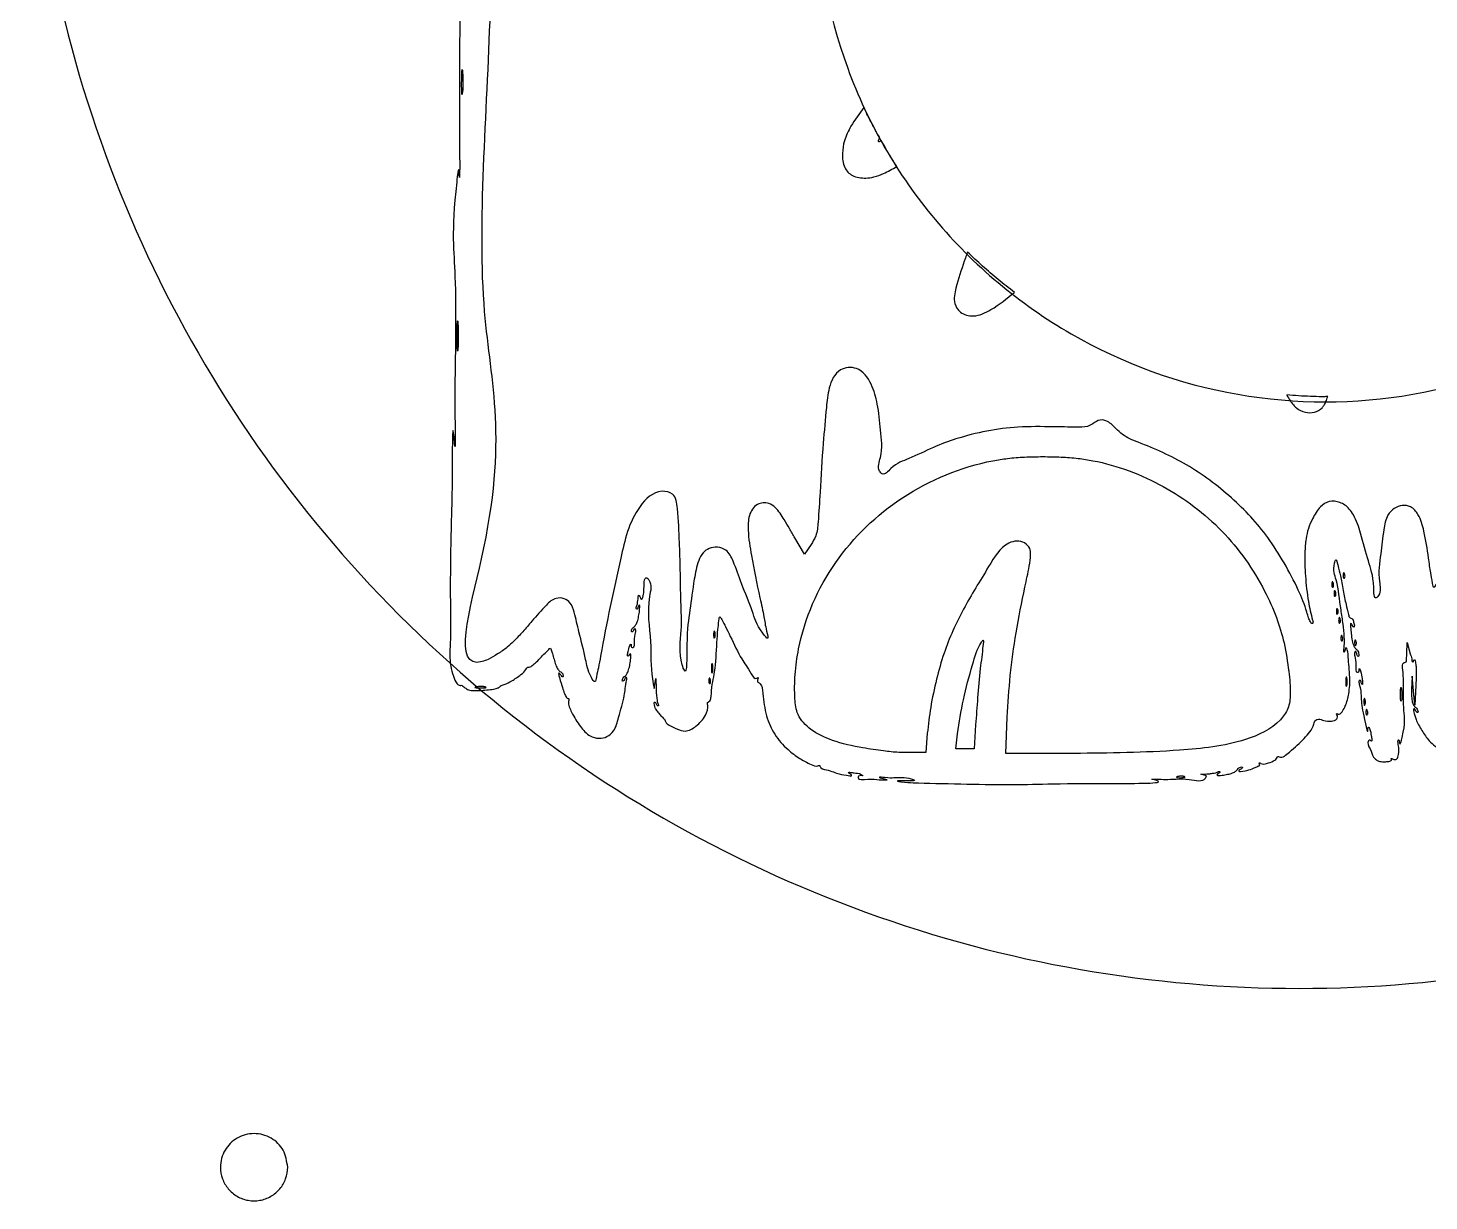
# Model space of a CAD drawing. Extents: x 50 to 278, y 42 to 276.
# Drawn here: x 59 to 169.2, y 42.2 to 134.5 of the extents above; entities that cross this region are included whole.
import ezdxf

# ---------------------------------------------------------------- set-up
doc = ezdxf.new("R2010")
doc.units = 0
doc.layers.get('0').update_dxf_attribs({"linetype": 'CONTINUOUS'})

msp = doc.modelspace()

# ---------------------------------------------------------------- linework, layer by layer
at = {"color": 7}
for p, q in [((93.142636, 131.21318), (93.142636, 131.21318)), ((93.169507, 131.049366), (93.168991, 131.049366)), ((124.738638, 128.219565), (124.738638, 128.219565)), ((132.892662, 116.851266), (132.892662, 116.851266)), ((92.782451, 111.447461), (92.782451, 111.447461)), ((92.813457, 111.196829), (92.812423, 111.196829)), ((158.00896, 105.601307), (158.00896, 105.601307)), ((138.820467, 100.750957), (138.820467, 100.750957)), ((120.072774, 93.062536), (119.322951, 94.351348)), ((120.589537, 93.831997), (120.072774, 93.062536)), ((162.498093, 91.610429), (162.498093, 91.610429)), ((161.60409, 90.905044), (161.60409, 90.905044)), ((161.78289, 90.199147), (161.78289, 90.199147)), ((161.96169, 88.788378), (161.96169, 88.788378)), ((162.14049, 88.082996), (162.14049, 88.082996)), ((112.974498, 87.004509), (112.974498, 87.004509)), ((134.12153, 86.306361), (134.12153, 86.306361)), ((162.31929, 86.672229), (162.31929, 86.672229)), ((163.392612, 86.319278), (163.392612, 86.319278)), ((167.462129, 85.267662), (167.483316, 86.115673)), ((167.483316, 86.115673), (167.713276, 85.234074)), ((112.803966, 84.467713), (112.803966, 84.467713)), ((94.624716, 82.655937), (94.624716, 82.655937)), ((108.255924, 82.500391), (108.365996, 83.293625)), ((108.365996, 83.293625), (108.392868, 82.470419)), ((112.598811, 83.32153), (112.598811, 83.32153)), ((162.703248, 83.40938), (162.703248, 83.40938)), ((167.860554, 83.470358), (167.82955, 82.389803)), ((167.97011, 82.324173), (167.860554, 83.470358)), ((168.162862, 82.731385), (168.080179, 81.17799)), ((164.125899, 81.713358), (164.125899, 81.713358)), ((166.990324, 82.574805), (166.990324, 82.574805)), ((167.032699, 82.453882), (167.032181, 82.453882)), ((168.080179, 81.17799), (167.97011, 82.324173)), ((164.286613, 80.852428), (164.286613, 80.852428)), ((133.533451, 79.634416), (133.424414, 77.738925)), ((135.906949, 77.385974), (136.023739, 80.251948)), ((129.732648, 78.973474), (129.613795, 77.474342)), ((131.986777, 77.738925), (132.1108, 78.929032)), ((129.613795, 77.474342), (128.629876, 77.455736)), ((132.705594, 77.738925), (131.986777, 77.738925)), ((133.424414, 77.738925), (132.705594, 77.738925)), ((141.264762, 77.385974), (135.906949, 77.385974)), ((125.94735, 75.300313), (126.573153, 75.311164)), ((126.573153, 75.311164), (126.036753, 75.44294)), ((149.713341, 75.600036), (149.713341, 75.600036)), ((151.254852, 75.763334), (151.731824, 75.780905)), ((151.701852, 75.637244), (151.254852, 75.763334)), ((79.419895, 44.8222), (79.419895, 44.8222))]:
    msp.add_line(p, q, dxfattribs=at)
for points, knots in [([(258.992058, 158.898198), (257.797262, 147.206735), (255.42477, 123.99113), (237.018101, 93.311351), (210.067624, 70.50174), (176.694533, 58.404283), (141.28192, 58.404283), (107.955571, 70.50174), (80.818465, 93.311351), (63.105225, 123.99113), (56.920648, 158.898198), (63.105225, 193.805267), (80.818465, 224.485046), (107.955571, 247.294657), (141.28192, 259.392114), (176.694533, 259.392114), (210.067624, 247.294657), (237.018101, 224.485046), (255.42477, 193.805267), (257.797262, 170.589662), (258.992058, 158.898198)], [0, 0, 0, 0, 34.896412, 69.293401, 104.189813, 139.086225, 173.483215, 208.379627, 243.276039, 277.673028, 312.56944, 347.465852, 381.862841, 416.759253, 451.655665, 486.052655, 520.949067, 555.845479, 590.242468, 625.13888, 625.13888, 625.13888, 625.13888]), ([(119.322951, 94.351348), (119.178652, 94.598074), (118.896985, 95.07968), (118.498753, 95.727818), (118.069139, 96.459709), (117.419933, 97.175165), (116.220149, 97.101795), (115.630741, 96.090555), (115.613062, 94.673777), (115.960962, 92.492418), (116.41577, 90.293525), (116.888826, 88.194045), (116.994895, 87.359685), (117.305232, 86.193968), (116.302529, 87.430894), (116.000284, 88.622999), (115.127084, 90.652981), (114.60809, 92.240238), (114.05072, 93.408412), (113.234934, 93.661395), (112.577128, 93.576362), (112.026575, 93.182995), (111.616697, 92.318682), (111.336356, 90.82514), (111.042836, 88.408241), (110.756419, 86.865671), (110.849132, 83.251049), (110.126643, 85.22629), (110.470011, 86.89425), (110.327678, 89.440016), (110.31122, 91.718674), (110.233964, 94.197874), (110.155047, 96.075708), (109.933513, 97.879521), (108.366704, 98.201486), (106.392277, 96.285549), (105.364195, 91.58059), (104.429306, 87.435399), (103.880201, 84.161164), (103.717096, 83.613035), (103.619411, 82.847496), (103.003443, 83.842137), (102.866628, 84.933086), (102.349849, 86.772189), (102.046048, 88.237668), (101.741203, 89.22372), (101.160132, 89.619595), (100.403176, 89.671566), (99.551543, 88.878769), (98.767033, 87.950043), (97.928499, 86.977053), (97.281404, 86.294805), (96.643981, 85.682266), (95.945771, 85.225085), (95.313022, 84.824441), (92.206072, 83.661729), (97.367703, 100.3572), (93.689685, 111.789112), (95.29481, 129.802272), (95.471584, 141.575431), (95.604607, 147.765893), (95.741537, 154.956607), (95.838233, 161.400434), (96.122452, 166.916398), (97.328171, 171.964412), (99.200712, 177.908131), (102.311829, 184.792576), (105.49877, 190.085774), (107.863146, 193.467293), (109.096455, 195.135802), (110.167195, 195.578871), (110.913356, 195.809743), (111.437482, 196.003045), (111.754518, 196.144611), (111.888778, 196.204562)], [0, 0, 0, 0, 0.858066, 1.67493, 2.274054, 3.432513, 4.3391, 5.415167, 6.554549, 8.580387, 11.983554, 13.491726, 14.652759, 15.216132, 15.775894, 17.713779, 20.026054, 21.90649, 22.942003, 23.640386, 24.307483, 24.874715, 25.589009, 27.099437, 29.514063, 32.288133, 34.303887, 34.756075, 37.487815, 39.75974, 42.240571, 44.393357, 47.08377, 48.267298, 49.12411, 51.222713, 55.567571, 63.429671, 64.369308, 65.112027, 65.498594, 65.936372, 67.4146, 69.651879, 71.235834, 72.055124, 72.607253, 73.246572, 74.164849, 75.882471, 76.98466, 77.998542, 78.707159, 79.631027, 80.483877, 80.985173, 89.076968, 108.535612, 132.135729, 137.552295, 144.206494, 150.657653, 159.139162, 163.557345, 167.172513, 174.668714, 182.225345, 189.800619, 193.089799, 194.728697, 195.849774, 196.48069, 197.081209, 197.522327, 197.522327, 197.522327, 197.522327]), ([(201.037087, 145.061173), (200.559168, 140.384587), (199.610172, 131.098345), (192.247504, 118.826433), (181.467312, 109.702588), (168.118076, 104.863605), (153.95303, 104.863605), (140.62249, 109.702588), (129.767647, 118.826433), (122.682351, 131.098345), (120.20852, 145.061173), (122.682351, 159.024001), (129.767647, 171.295913), (140.62249, 180.419757), (153.95303, 185.258741), (168.118076, 185.258741), (181.467312, 180.419757), (192.247504, 171.295913), (199.610172, 159.024001), (200.559168, 149.737758), (201.037087, 145.061173)], [0, 0, 0, 0, 13.958565, 27.717362, 41.675927, 55.634492, 69.393289, 83.351854, 97.310419, 111.069216, 125.027781, 138.986346, 152.745143, 166.703708, 180.662273, 194.42107, 208.379635, 222.3382, 236.096997, 250.055562, 250.055562, 250.055562, 250.055562]), ([(93.002076, 137.493933), (92.981382, 136.317238), (92.937131, 133.801109), (92.915526, 130.233372), (92.927967, 126.422764), (92.948798, 124.964526), (92.94627, 122.186349), (92.878896, 123.842921), (92.235546, 118.383043), (92.771239, 115.586901), (92.546779, 107.009388), (92.577276, 104.055291), (92.602212, 101.075793), (92.519165, 102.156889), (92.366231, 103.553373), (92.370855, 98.05671), (92.265674, 95.526215), (92.176885, 90.177026), (92.266403, 86.72949), (92.122723, 84.561817), (92.434282, 83.520699), (92.608979, 82.968396), (92.918473, 82.713418), (93.093875, 82.768092), (93.224947, 82.676936), (93.383039, 82.534221), (93.662842, 82.357201), (94.164103, 82.330614), (94.743197, 82.348618), (95.332995, 82.4058), (95.753797, 82.476023), (96.030046, 82.562711), (96.145634, 82.702889), (96.283302, 82.774342), (96.602636, 82.864515), (97.117173, 83.120995), (97.684078, 83.521825), (98.108344, 83.872669), (98.21727, 84.117803), (98.308779, 84.201216), (98.437514, 84.156882), (98.645992, 84.28222), (98.92765, 84.523189), (99.281985, 84.875366), (99.634687, 85.272721), (99.879565, 85.466856), (100.093196, 85.739094), (100.180386, 85.467158), (100.266341, 85.219438), (100.366646, 84.794169), (100.491991, 84.381504), (100.63459, 84.046565), (100.803073, 83.844488), (100.966872, 83.775068), (101.058184, 83.650749), (101.086232, 83.543128), (101.091747, 83.399478), (100.96069, 83.441877), (100.92167, 83.569759), (100.664932, 83.828705), (100.877639, 83.06798), (100.973288, 82.710517), (101.176864, 82.14188), (101.300655, 81.867058), (101.422502, 81.699666), (101.534619, 81.728576), (101.53819, 81.598065), (101.454353, 81.268582), (101.813014, 80.448805), (102.367831, 79.576958), (103.065426, 78.751403), (103.876429, 78.524994), (104.569594, 78.662182), (105.216369, 79.241156), (105.476062, 80.426876), (105.934326, 81.845962), (105.975707, 82.686797), (106.128799, 83.362622), (105.970831, 83.3665), (105.926493, 83.207092), (105.860667, 83.105244), (105.745132, 83.051762), (105.733125, 83.181044), (105.769886, 83.285306), (105.85617, 83.416827), (106.018231, 83.511138), (106.169041, 83.738459), (106.278979, 84.084408), (106.370563, 84.559669), (106.401928, 84.857227), (106.427608, 85.278783), (106.267102, 85.151316), (106.174394, 84.97355), (106.124365, 85.211888), (106.252005, 85.465606), (106.222937, 85.742494), (106.481529, 86.107895), (106.394526, 85.742555), (106.740336, 85.688682), (106.663323, 86.377987), (106.749367, 86.756649), (106.83107, 87.097114), (106.712518, 87.257425), (106.626672, 87.070285), (106.577032, 86.986071), (106.460439, 86.931446), (106.449059, 87.061059), (106.485384, 87.165056), (106.571473, 87.296762), (106.733395, 87.390738), (106.882358, 87.618643), (106.989407, 87.964829), (107.068868, 88.437917), (107.113864, 88.7264), (107.109479, 89.138662), (106.951796, 88.921229), (106.926447, 88.675498), (106.778634, 88.818603), (106.924876, 89.029827), (106.93503, 89.276219), (106.977916, 89.528607), (107.002484, 89.676487), (106.997788, 89.866591), (107.127506, 89.77781), (107.13758, 89.663383), (107.268686, 89.421347), (107.396883, 89.837917), (107.471402, 90.196694), (107.420479, 91.49339), (108.128606, 90.736512), (107.574831, 88.933687), (108.076555, 86.413825), (107.941289, 83.959979), (108.201818, 82.751389), (108.255924, 82.500391)], [0, 0, 0, 0, 3.506813, 7.498619, 11.111487, 13.631112, 14.726517, 15.288267, 16.266512, 23.716922, 32.86652, 35.727105, 37.052609, 37.551572, 38.222955, 40.491022, 46.034729, 51.118582, 54.951972, 56.705687, 57.520838, 58.182762, 58.464197, 58.551454, 58.700724, 58.898889, 59.211255, 59.660231, 60.368461, 60.963924, 61.426455, 61.66396, 61.798343, 61.959657, 62.119694, 62.794934, 63.659476, 64.235574, 64.371362, 64.47664, 64.560841, 64.744528, 65.149639, 65.700257, 66.252387, 66.658728, 66.832398, 66.967228, 67.295111, 67.747692, 68.219825, 68.604323, 68.833509, 68.983547, 69.130188, 69.261541, 69.364834, 69.423641, 69.584943, 69.802634, 70.135465, 70.98006, 71.469049, 71.812165, 71.950582, 72.006693, 72.091216, 72.237144, 73.12937, 74.451008, 75.505926, 76.225137, 76.867577, 77.55067, 78.687913, 80.449123, 81.733834, 81.895223, 81.945619, 82.137464, 82.284595, 82.348296, 82.431271, 82.561451, 82.71648, 82.877643, 83.116926, 83.507686, 83.980653, 84.48221, 84.678023, 84.80821, 84.964925, 85.050249, 85.351263, 85.847125, 85.992186, 86.250667, 86.341229, 86.875467, 87.5511, 87.796775, 87.868828, 88.030225, 88.177273, 88.240736, 88.32368, 88.453821, 88.608709, 88.769769, 89.008228, 89.397851, 89.869842, 90.363464, 90.531147, 90.69377, 90.929334, 90.965548, 91.238641, 91.501321, 91.757539, 91.952215, 92.061691, 92.122711, 92.306917, 92.477991, 92.661307, 93.175725, 94.23857, 94.459082, 95.784668, 99.329968, 102.265089, 103.034427, 103.034427, 103.034427, 103.034427]), ([(93.168991, 131.049366), (93.179525, 130.887907), (93.20229, 130.538965), (93.192338, 129.97512), (93.195289, 129.639357), (93.128262, 129.126381), (93.099503, 129.782478), (93.099435, 130.128952), (93.111561, 130.697444), (93.101707, 131.031128), (93.134825, 131.178435), (93.142636, 131.21318)], [0, 0, 0, 0, 0.490974, 1.061081, 1.58821, 1.798133, 2.066572, 2.750597, 3.308171, 3.653216, 3.759725, 3.759725, 3.759725, 3.759725]), ([(93.142636, 131.21318), (93.145692, 131.205427), (93.155494, 131.180563), (93.161212, 131.124796), (93.16636, 131.077988), (93.169507, 131.049366)], [0, 0, 0, 0, 0.024931, 0.079958, 0.166556, 0.166556, 0.166556, 0.166556]), ([(124.738638, 128.219565), (124.385107, 127.74121), (123.784534, 126.928588), (123.176908, 125.700021), (123.018526, 124.583086), (123.091653, 123.53832), (123.848057, 122.732413), (124.756534, 122.645513), (125.59048, 122.744437), (126.411823, 123.06643), (126.988629, 123.385986), (127.328663, 123.574368)], [0, 0, 0, 0, 1.785627, 3.033394, 4.049305, 5.161801, 6.038309, 7.109951, 7.748653, 8.561405, 9.728618, 9.728618, 9.728618, 9.728618]), ([(125.99076, 125.838831), (125.844538, 126.099575), (125.552104, 126.621046), (125.13459, 127.41489), (124.870625, 127.951334), (124.738638, 128.219565)], [0, 0, 0, 0, 0.896811, 1.793566, 2.690377, 2.690377, 2.690377, 2.690377]), ([(126.112199, 125.626439), (126.082541, 125.609672), (126.031481, 125.580805), (125.969872, 125.552089), (125.917681, 125.522613), (125.85525, 125.581731), (125.921408, 125.701037), (125.963593, 125.784853), (125.99076, 125.838831)], [0, 0, 0, 0, 0.101345, 0.17448, 0.210887, 0.265922, 0.370965, 0.560994, 0.560994, 0.560994, 0.560994]), ([(127.328663, 123.574368), (127.188075, 123.799125), (126.906907, 124.248627), (126.501312, 124.932831), (126.241905, 125.395233), (126.112199, 125.626439)], [0, 0, 0, 0, 0.795297, 1.590554, 2.38585, 2.38585, 2.38585, 2.38585]), ([(132.892662, 116.851266), (132.864404, 116.770543), (132.810141, 116.615536), (132.72734, 116.376666), (132.426577, 115.52168), (132.05204, 114.379491), (131.730099, 112.918915), (132.331513, 111.973223), (133.52024, 111.680102), (135.02359, 112.416343), (135.991981, 113.20086), (136.583912, 113.680399)], [0, 0, 0, 0, 0.256563, 0.492663, 0.75865, 2.972467, 4.186584, 5.002851, 6.063623, 7.524975, 9.822757, 9.822757, 9.822757, 9.822757]), ([(136.583912, 113.680399), (136.15681, 114.012571), (135.302692, 114.676847), (134.070925, 115.734964), (133.285444, 116.47914), (132.892662, 116.851266)], [0, 0, 0, 0, 1.623062, 3.245791, 4.868853, 4.868853, 4.868853, 4.868853]), ([(92.812423, 111.196829), (92.822799, 110.985776), (92.844465, 110.545068), (92.831716, 109.86205), (92.843557, 109.457435), (92.764149, 108.904749), (92.751925, 109.76174), (92.744034, 110.157825), (92.7542, 110.834116), (92.751307, 111.218708), (92.775847, 111.398956), (92.782451, 111.447461)], [0, 0, 0, 0, 0.640483, 1.337417, 1.940869, 2.140833, 2.508235, 3.359481, 3.986296, 4.384228, 4.530738, 4.530738, 4.530738, 4.530738]), ([(92.782451, 111.447461), (92.785936, 111.439637), (92.8008, 111.406273), (92.802035, 111.319782), (92.809026, 111.244525), (92.813457, 111.196829)], [0, 0, 0, 0, 0.025579, 0.109085, 0.253594, 0.253594, 0.253594, 0.253594]), ([(204.933743, 97.243678), (203.474938, 98.409857), (200.580957, 100.723325), (195.288786, 102.693991), (190.827674, 103.22045), (187.467711, 103.066673), (185.295514, 102.769252), (182.02506, 101.982743), (177.86312, 100.032781), (173.391392, 96.445727), (171.058712, 93.270278), (170.02307, 91.162039), (169.800398, 90.789148), (169.536486, 90.316291), (169.446729, 91.062391), (169.306143, 91.640523), (169.123218, 93.129753), (168.875465, 94.638444), (168.494859, 96.063142), (167.843187, 96.863959), (167.073398, 96.955249), (166.420314, 96.700904), (165.810412, 96.047236), (165.588465, 94.750647), (165.399344, 93.017365), (165.142809, 91.299028), (165.47806, 90.069623), (164.861588, 89.400163), (164.869238, 91.298264), (164.410374, 92.432758), (163.898172, 94.520712), (163.449029, 95.898572), (162.959533, 96.613735), (162.593381, 96.95842), (162.061818, 97.203102), (161.332379, 97.322381), (160.518231, 96.767282), (160.075912, 95.949522), (159.679561, 95.107319), (159.493653, 94.20237), (159.400854, 92.952962), (159.461454, 91.290221), (159.647606, 89.515623), (159.908758, 88.311351), (160.077301, 87.76719), (160.069511, 87.651363), (159.946013, 87.583082), (159.8266, 87.815687), (159.705999, 88.080332), (159.464035, 88.971534), (158.873811, 90.417222), (157.826296, 92.384699), (156.233563, 94.938007), (153.698248, 97.629191), (150.254124, 100.204815), (147.406976, 101.478507), (145.659489, 102.124934), (145.071025, 102.486338), (144.5239, 102.986679), (144.038452, 103.511968), (143.289581, 103.727456), (142.805495, 103.355732), (142.212042, 103.041358), (141.120376, 103.077081), (139.323066, 103.104911), (136.959137, 103.1321), (134.391414, 102.80766), (132.16235, 102.236887), (130.13544, 101.487124), (128.416912, 100.593609), (127.110693, 100.189295), (126.315293, 99.1839), (125.756486, 99.840515), (126.264144, 101.072857), (126.050162, 102.809299), (125.874754, 104.76978), (125.402018, 106.473376), (124.416234, 107.876861), (122.61326, 107.724424), (121.936919, 106.178474), (121.756212, 104.214343), (121.494384, 101.458879), (121.326286, 98.443631), (121.177986, 96.026021), (121.063306, 94.588346), (120.727228, 94.051814), (120.589537, 93.831997)], [0, 0, 0, 0, 5.573109, 11.055945, 16.675716, 18.935586, 21.133996, 23.243257, 29.007805, 34.768561, 40.176654, 40.946581, 41.511263, 41.751052, 42.078623, 42.925806, 44.111996, 46.264872, 47.648649, 48.498579, 49.151389, 49.823316, 50.542636, 51.724042, 53.643504, 55.826089, 56.940007, 57.190059, 58.043422, 60.159834, 62.434818, 63.976956, 64.54249, 65.014818, 65.462446, 66.292838, 67.086228, 68.225089, 69.055952, 69.870901, 70.97679, 72.811112, 74.85047, 76.334898, 76.475591, 76.575619, 76.653379, 76.82079, 77.171345, 77.641722, 79.499779, 81.914042, 84.292943, 88.517936, 92.914025, 97.11021, 97.824228, 98.496104, 99.164857, 100.044219, 100.632398, 101.280096, 101.756129, 102.63723, 104.448566, 107.220247, 109.686799, 112.201504, 114.088944, 116.20847, 117.818359, 118.624973, 118.927023, 120.012638, 122.169535, 124.228751, 125.858611, 127.548, 128.800167, 130.467519, 132.012126, 134.840144, 138.715766, 141.062495, 142.170336, 142.93923, 142.93923, 142.93923, 142.93923]), ([(158.00896, 105.601307), (158.094398, 105.452681), (158.250815, 105.180578), (158.497875, 104.83298), (158.860457, 104.46348), (159.436967, 104.19383), (160.191482, 104.181581), (160.704677, 104.469646), (160.957896, 104.808942), (161.105428, 105.108464), (161.186048, 105.343676), (161.232019, 105.477799)], [0, 0, 0, 0, 0.514199, 0.94139, 1.27563, 2.0593, 2.777393, 3.46853, 3.720021, 4.040458, 4.465605, 4.465605, 4.465605, 4.465605]), ([(160.789668, 105.462298), (160.480319, 105.469136), (159.861641, 105.482812), (158.934406, 105.529165), (158.317449, 105.577259), (158.00896, 105.601307)], [0, 0, 0, 0, 0.928247, 1.856432, 2.78468, 2.78468, 2.78468, 2.78468]), ([(161.232019, 105.477799), (161.182877, 105.475859), (161.084592, 105.47198), (160.93714, 105.466812), (160.838825, 105.463802), (160.789668, 105.462298)], [0, 0, 0, 0, 0.147542, 0.295083, 0.442625, 0.442625, 0.442625, 0.442625]), ([(128.629876, 77.455736), (128.249809, 77.45384), (127.467452, 77.449936), (126.142543, 77.592525), (124.390635, 77.859249), (122.414689, 78.275698), (120.627086, 79.124857), (119.452561, 80.302704), (119.273912, 81.916011), (119.303837, 83.637672), (119.80525, 87.400127), (122.11562, 92.690478), (127.617798, 97.969945), (132.745744, 100.101599), (136.100534, 100.630379), (137.41475, 100.730159), (138.341865, 100.743876), (138.820467, 100.750957)], [0, 0, 0, 0, 1.139439, 2.345504, 3.990658, 6.463178, 8.358162, 9.906393, 11.161759, 13.070179, 15.109749, 22.505405, 29.839636, 37.511529, 38.679295, 40.024889, 41.460752, 41.460752, 41.460752, 41.460752]), ([(138.820467, 100.750957), (139.299368, 100.744249), (140.227676, 100.731244), (141.544384, 100.631551), (144.318614, 100.202135), (148.398191, 98.646141), (153.122768, 95.104893), (155.823508, 91.255569), (157.212546, 88.161478), (157.859755, 86.033103), (158.155379, 84.003499), (158.343113, 82.280283), (158.18899, 80.923265), (157.11642, 79.418933), (154.106488, 78.062475), (148.564244, 77.468138), (144.040195, 77.417214), (141.264762, 77.385974)], [0, 0, 0, 0, 1.436694, 2.784906, 3.957216, 9.852822, 15.646108, 21.435463, 23.724244, 25.808434, 28.085395, 29.860604, 31.021319, 32.073097, 35.237431, 40.478543, 48.797326, 48.797326, 48.797326, 48.797326]), ([(136.023739, 80.251948), (136.088419, 81.339751), (136.220268, 83.557228), (136.698539, 86.975251), (137.273613, 89.83205), (137.708502, 91.882649), (137.885918, 92.89144), (137.830206, 93.580178), (137.39842, 94.008594), (136.772891, 94.161797), (135.538649, 93.792911), (134.291433, 91.609509), (132.529329, 88.841308), (131.157851, 85.821838), (130.432229, 83.191628), (129.976213, 81.088386), (129.811228, 79.65579), (129.732648, 78.973474)], [0, 0, 0, 0, 3.268267, 6.662335, 10.341172, 12.013954, 12.942608, 13.425018, 14.012121, 14.624251, 15.279107, 17.719685, 21.605004, 25.407312, 27.528868, 29.793526, 31.853046, 31.853046, 31.853046, 31.853046]), ([(151.731824, 75.780905), (151.826691, 75.786304), (152.018519, 75.797221), (152.293169, 75.853174), (152.513369, 75.863293), (152.696961, 76.012992), (152.778213, 75.871823), (152.59947, 75.831765), (152.437101, 75.653947), (152.821745, 75.651589), (153.100659, 75.697785), (153.538742, 75.781664), (153.86179, 75.892766), (154.073827, 76.046061), (154.169587, 76.206554), (154.303598, 76.294743), (154.409336, 76.331482), (154.540483, 76.320377), (154.487039, 76.204904), (154.382843, 76.143915), (154.245884, 76.099586), (154.221004, 75.955339), (154.615563, 76.018131), (155.025785, 76.060425), (155.451859, 76.252275), (155.967221, 76.465268), (155.815701, 76.630045), (155.908191, 76.662359), (156.061264, 76.507963), (156.49264, 76.613555), (156.894779, 76.744898), (157.244816, 76.950661), (157.253546, 77.13962), (157.333352, 77.172002), (157.648189, 76.988316), (158.478678, 77.711845), (159.316236, 78.477924), (160.077459, 79.326718), (160.219915, 80.0166), (160.573339, 80.128472), (160.969927, 79.934343), (161.458166, 79.892725), (161.961817, 80.018432), (162.038528, 80.351867), (161.898421, 80.502241), (161.981819, 80.548497), (162.060363, 80.452452), (162.266017, 80.510035), (162.428193, 80.76987), (162.713207, 81.275614), (162.935545, 82.186383), (163.007324, 83.464163), (162.841848, 84.697366), (162.833665, 85.362008), (162.668665, 85.800267), (162.596444, 85.532416), (162.509363, 85.274402), (162.487349, 85.612837), (162.562979, 85.93049), (162.53142, 86.681123), (162.44833, 87.603749), (162.194617, 89.088746), (162.045262, 90.796241), (161.606759, 91.870993), (161.882141, 92.825204), (162.078967, 91.952873), (162.244505, 91.352087), (162.456185, 90.22361), (162.630625, 89.198857), (162.828931, 88.53048), (162.914658, 88.049614), (163.206268, 88.011467), (163.261755, 87.689012), (163.358388, 87.499901), (163.28706, 87.294803), (163.185061, 87.415141), (163.163939, 87.501161), (163.001845, 87.687674), (163.056247, 87.167907), (163.060932, 86.850596), (163.149565, 86.287502), (163.244824, 85.881357), (163.403624, 85.631253), (163.571413, 85.519128), (163.656297, 85.348992), (163.665723, 85.209585), (163.699859, 84.995927), (163.536442, 85.06042), (163.519583, 85.200258), (163.44481, 85.482223), (163.304403, 85.289198), (163.401557, 84.904757), (163.474022, 84.496277), (163.387376, 83.714647), (163.741702, 83.810973), (163.673783, 84.209309), (163.910598, 83.686159), (163.893275, 83.363792), (163.979632, 83.055822), (163.963762, 82.750391), (163.83641, 82.977916), (163.829617, 83.193966), (163.640733, 83.087522), (163.855658, 82.418412), (163.855705, 81.249631), (164.003371, 80.596507), (164.413662, 78.745876), (164.367008, 79.585997), (164.632418, 79.18634), (164.601054, 78.846576), (164.711192, 78.577296), (164.67734, 78.272904), (164.571693, 78.505678), (164.235399, 78.251734), (164.650709, 77.716146), (164.733488, 77.20392), (165.039101, 76.857384), (165.358634, 76.734493), (165.697296, 76.72153), (165.984586, 76.758059), (166.193552, 76.787393), (166.264767, 76.909617), (166.188128, 76.991038), (166.290991, 77.007906), (166.39175, 76.902221), (166.73083, 76.89487), (166.817805, 77.426699), (166.853087, 77.906201), (166.717837, 78.270101), (166.826969, 78.574147), (166.879323, 77.832323), (167.387009, 79.738671), (167.154669, 80.569249), (167.192147, 82.637593), (167.169007, 83.803218), (167.058554, 84.351301), (167.230833, 84.551393), (167.423947, 84.55299), (167.426966, 84.911822), (167.448382, 85.128548), (167.462129, 85.267662)], [0, 0, 0, 0, 0.286288, 0.578897, 0.815916, 1.013016, 1.047603, 1.241147, 1.392802, 1.558973, 2.028827, 2.46268, 2.827772, 3.060724, 3.225151, 3.383218, 3.515535, 3.599631, 3.662363, 3.809806, 3.988047, 4.041384, 4.171924, 4.830293, 5.507263, 5.827536, 5.908145, 5.948586, 6.05709, 6.497925, 7.088529, 7.467568, 7.540933, 7.602518, 7.685371, 8.57349, 10.16049, 11.5244, 11.862669, 12.087804, 12.519171, 13.130846, 13.576084, 13.902167, 13.987646, 14.026212, 14.129576, 14.285794, 14.572537, 15.026649, 16.035527, 17.325981, 18.919673, 19.507734, 19.681911, 19.912314, 20.077972, 20.203476, 20.602923, 21.286987, 22.30197, 23.441411, 25.82199, 27.139495, 27.448424, 27.871625, 28.765238, 29.940043, 31.078864, 31.878171, 32.171067, 32.337611, 32.642531, 32.989396, 33.052059, 33.135449, 33.307875, 33.424449, 33.658843, 34.215544, 34.793734, 35.231129, 35.485019, 35.652669, 35.832666, 36.0053, 36.166735, 36.218683, 36.438414, 36.648813, 36.71579, 37.027035, 37.751839, 38.332389, 38.428749, 38.699926, 38.901708, 39.51285, 39.880273, 39.996888, 40.14746, 40.384864, 40.435581, 40.710692, 42.084047, 43.870538, 44.495561, 44.828327, 44.972822, 45.54019, 45.88772, 46.000719, 46.146801, 46.291302, 46.936642, 47.643758, 47.952935, 48.257356, 48.647306, 48.950282, 49.146502, 49.239719, 49.31325, 49.357368, 49.471593, 49.751282, 50.141786, 50.821513, 51.252711, 51.3145, 51.61668, 52.134109, 54.245186, 56.546046, 57.451002, 57.93022, 58.06678, 58.180385, 58.435213, 58.891984, 58.891984, 58.891984, 58.891984]), ([(162.498093, 91.610429), (162.504216, 91.607211), (162.520414, 91.598699), (162.537587, 91.567296), (162.568407, 91.502674), (162.593891, 91.400157), (162.587764, 91.287008), (162.564577, 91.187193), (162.466177, 91.169867), (162.450125, 91.298308), (162.442045, 91.404269), (162.4559, 91.511914), (162.461122, 91.586989), (162.489195, 91.604788), (162.498093, 91.610429)], [0, 0, 0, 0, 0.020427, 0.05403, 0.102998, 0.23812, 0.35964, 0.454629, 0.507643, 0.597422, 0.753286, 0.860724, 0.9265, 0.957021, 0.957021, 0.957021, 0.957021]), ([(161.60409, 90.905044), (161.610171, 90.901825), (161.626271, 90.893304), (161.643151, 90.861845), (161.673845, 90.797249), (161.699496, 90.694798), (161.693638, 90.581659), (161.670569, 90.481793), (161.572175, 90.464492), (161.556143, 90.592924), (161.548037, 90.698886), (161.561898, 90.80653), (161.567118, 90.881606), (161.595192, 90.899403), (161.60409, 90.905044)], [0, 0, 0, 0, 0.020313, 0.053774, 0.102686, 0.237843, 0.359353, 0.454285, 0.507293, 0.59707, 0.752932, 0.86037, 0.926147, 0.956667, 0.956667, 0.956667, 0.956667]), ([(167.82955, 82.389803), (167.827808, 82.175332), (167.824918, 81.819579), (167.870386, 81.360795), (168.038909, 81.102482), (168.206199, 80.96315), (168.293116, 80.813049), (168.344595, 80.703706), (168.316984, 80.584622), (168.212669, 80.646232), (168.142118, 80.739665), (168.102384, 80.895794), (167.945694, 80.900163), (168.043852, 80.480694), (168.160453, 80.012075), (168.631782, 79.172319), (169.226573, 78.308639), (170.171742, 77.533855), (171.027523, 77.117922), (171.76939, 76.610321), (172.007068, 76.845097), (172.08977, 76.797958), (171.956218, 76.670331), (172.245195, 76.42554), (172.578645, 76.394816), (172.923998, 76.33742), (173.091042, 76.498002), (173.159527, 76.43415), (173.004241, 76.294838), (173.467973, 76.03542), (173.845623, 76.024979), (174.324102, 75.956181), (174.503742, 76.136092), (174.595613, 76.096526), (174.442561, 75.943028), (174.9504, 75.679676), (175.479212, 75.687636), (176.283145, 75.652308), (176.653967, 75.757127), (176.996838, 75.719589), (176.621597, 75.670706), (177.234674, 75.035716), (178.284225, 75.516983), (179.783986, 75.295112), (180.484799, 75.368895), (181.194457, 75.368697), (179.584214, 75.048889), (188.28301, 75.023094), (190.201658, 74.848664), (197.704791, 74.999759), (200.125568, 75.077489), (201.360419, 75.210876), (200.762628, 75.28971), (200.199402, 75.349317), (200.894875, 75.384796), (201.417082, 75.337052), (202.366384, 75.33549), (203.133745, 75.356657), (203.784942, 75.416047), (204.041977, 75.483302), (204.338359, 75.562905), (204.138967, 75.631214), (203.857768, 75.602307), (204.206351, 75.841719), (204.497081, 75.825915), (204.743185, 75.935662), (204.980037, 75.902922), (204.78761, 75.795017), (204.599814, 75.620172), (205.128602, 75.641703), (205.428276, 75.728233), (205.770056, 75.769083), (205.991632, 75.900398), (205.883338, 76.011185), (205.726504, 76.084876), (205.880364, 76.132859), (206.111372, 75.996982), (206.573627, 76.036246), (206.970849, 76.060091), (207.274826, 76.274142), (207.188956, 76.41719), (207.295183, 76.441755), (207.391177, 76.390965), (207.554309, 76.376853), (207.731673, 76.425683), (207.891966, 76.538026), (208.043932, 76.666243), (208.21054, 76.764281), (208.763159, 76.940166), (209.685305, 77.57388), (210.64464, 78.624785), (211.240222, 79.548359), (211.270551, 80.053028), (211.311313, 80.16378), (211.454492, 80.251131), (211.539676, 79.864975), (211.663891, 79.499429), (211.832734, 78.489461), (212.051777, 77.313562), (212.40747, 76.079104), (212.760103, 75.308401), (213.130065, 74.936537), (213.432672, 74.773639), (213.847994, 74.717944), (214.253357, 74.784209), (214.672305, 74.835812), (214.76727, 75.079694), (214.696513, 75.184451), (214.746558, 75.264569), (214.907715, 75.263357), (215.151824, 75.524496), (215.303783, 76.076072), (215.439656, 76.757484), (215.49424, 77.139126), (215.519849, 77.521615), (215.361413, 77.370967), (215.327038, 77.283196), (215.203078, 77.229094), (215.190157, 77.359875), (215.228397, 77.466231), (215.317565, 77.598219), (215.479035, 77.691898), (215.634723, 77.900529), (215.747539, 78.219579), (215.832768, 78.648831), (215.876647, 78.91971), (215.877452, 79.295406), (215.729329, 79.154057), (215.632197, 78.976728), (215.58094, 79.213856), (215.709791, 79.469469), (215.680431, 79.745888), (215.938846, 80.111823), (215.852017, 79.746634), (216.197565, 79.692273), (216.120703, 80.381769), (216.207097, 80.760043), (216.288233, 81.100863), (216.170216, 81.260937), (216.079398, 81.071243), (216.035084, 80.974519), (215.90495, 80.929992), (215.910504, 81.074239), (215.938148, 81.181564), (216.029255, 81.306206), (216.191999, 81.373742), (216.353429, 81.579393), (216.461241, 81.931989), (216.557131, 82.463261), (216.677877, 83.229849), (216.858639, 84.193087), (217.227539, 85.717418), (217.141281, 86.588448), (217.923436, 88.314924), (217.507504, 88.152421), (217.475943, 88.023767), (217.336944, 87.982694), (217.340895, 88.126765), (217.368548, 88.235932), (217.458345, 88.359393), (217.615713, 88.428202), (217.781027, 88.606505), (217.919303, 88.904881), (218.046821, 89.314244), (218.187102, 89.813822), (218.379023, 90.353489), (218.529734, 90.722027), (218.602676, 90.900396)], [0, 0, 0, 0, 0.646421, 1.072252, 1.351968, 1.544713, 1.722783, 1.857854, 1.926556, 1.994121, 2.131708, 2.325139, 2.373993, 2.531068, 3.222547, 4.214173, 5.205374, 6.435915, 7.704632, 8.411806, 8.514415, 8.552708, 8.639227, 8.888263, 9.350298, 9.768741, 9.864223, 9.901542, 9.995462, 10.301449, 10.91924, 11.445723, 11.556346, 11.596102, 11.683038, 11.980603, 12.714149, 13.665917, 14.057681, 14.167706, 14.350211, 14.575893, 15.880856, 17.765324, 18.503479, 18.794405, 19.005202, 21.693391, 29.837804, 37.369172, 38.860053, 39.312811, 39.751392, 40.106994, 40.347564, 41.174896, 42.128768, 42.99669, 43.593396, 43.915824, 44.062272, 44.14277, 44.404635, 44.55007, 45.051882, 45.343872, 45.431852, 45.571724, 45.770064, 46.002506, 46.620505, 46.943328, 47.081755, 47.217041, 47.340993, 47.393156, 47.591781, 48.14959, 48.669316, 48.914811, 48.98145, 49.041484, 49.1594, 49.322855, 49.51073, 49.702049, 49.903868, 50.108531, 50.275913, 51.639999, 53.367813, 54.607513, 54.75647, 54.873776, 54.956706, 55.170696, 55.679333, 56.380662, 58.078649, 59.352322, 60.219687, 60.577812, 60.907252, 61.232549, 61.806253, 62.182537, 62.375106, 62.457925, 62.523912, 62.610622, 62.907731, 63.48359, 64.369161, 64.8071, 64.978127, 65.100494, 65.254293, 65.321795, 65.406647, 65.537464, 65.694771, 65.859637, 66.091923, 66.453401, 66.881828, 67.333695, 67.500513, 67.639431, 67.797949, 67.882912, 68.18503, 68.681024, 68.826284, 69.084631, 69.175224, 69.70922, 70.384723, 70.630535, 70.702775, 70.864067, 71.025564, 71.084552, 71.187675, 71.318968, 71.465562, 71.615479, 71.839039, 72.218039, 72.712937, 73.460717, 74.536341, 75.70726, 77.859166, 78.645016, 78.787018, 78.956803, 79.020915, 79.125926, 79.256967, 79.402456, 79.550607, 79.765938, 80.112214, 80.529751, 81.052161, 81.668525, 82.246637, 82.246637, 82.246637, 82.246637]), ([(161.78289, 90.199147), (161.788969, 90.195974), (161.805038, 90.187589), (161.822006, 90.156325), (161.852664, 90.09183), (161.878304, 89.989416), (161.872439, 89.876276), (161.849367, 89.776409), (161.750964, 89.759105), (161.734908, 89.887535), (161.726848, 89.993475), (161.740673, 90.100963), (161.745939, 90.175915), (161.773992, 90.193553), (161.78289, 90.199147)], [0, 0, 0, 0, 0.020243, 0.053501, 0.102289, 0.23745, 0.358958, 0.453891, 0.506912, 0.596698, 0.752558, 0.859863, 0.925398, 0.955837, 0.955837, 0.955837, 0.955837]), ([(161.96169, 88.788378), (161.96777, 88.785205), (161.983838, 88.776821), (162.000807, 88.745558), (162.031469, 88.681066), (162.057094, 88.578648), (162.051243, 88.465509), (162.028171, 88.365643), (161.929777, 88.348344), (161.913743, 88.476772), (161.90564, 88.582705), (161.919475, 88.690195), (161.924738, 88.765149), (161.952793, 88.782785), (161.96169, 88.788378)], [0, 0, 0, 0, 0.020242, 0.0535, 0.102289, 0.237446, 0.358957, 0.453892, 0.506899, 0.596675, 0.752537, 0.859845, 0.925381, 0.955817, 0.955817, 0.955817, 0.955817]), ([(108.392868, 82.470419), (108.398578, 82.317944), (108.409436, 82.028), (108.476417, 81.637578), (108.473209, 81.363667), (108.631372, 81.173866), (108.504937, 81.088418), (108.436153, 81.283178), (108.369207, 81.432373), (108.204016, 81.392185), (108.251072, 81.179745), (108.304146, 80.959849), (108.484454, 80.684301), (108.71753, 80.426372), (108.936089, 80.191408), (109.108994, 80.01792), (109.165302, 79.776266), (109.527545, 79.528247), (110.029719, 79.320245), (110.786979, 79.027651), (111.63097, 79.566943), (112.261458, 80.241478), (112.544275, 80.981321), (112.427758, 81.301192), (112.43713, 81.41477), (112.743419, 81.508524), (112.728968, 82.568634), (113.085086, 83.958684), (113.154067, 85.660675), (113.246988, 87.09238), (113.315104, 87.613383), (113.38259, 88.266515), (113.654438, 87.746104), (113.883233, 87.34316), (114.402506, 86.249803), (115.036432, 84.898527), (115.669911, 84.07265), (116.172553, 83.158962), (116.404637, 83.380107), (116.45827, 83.301475), (116.37887, 83.228715), (116.351736, 83.118473), (116.397231, 82.992575), (116.537954, 82.930879), (116.6804, 82.764481), (116.761794, 82.465953), (116.849581, 81.644233), (116.984958, 80.384999), (117.672285, 78.849018), (118.628973, 77.752562), (119.65538, 76.991468), (120.406821, 76.590946), (120.991665, 76.332351), (121.19882, 76.460734), (121.287117, 76.437062), (121.311104, 76.175474), (122.031205, 76.089609), (122.758384, 75.739537), (123.304407, 75.688906), (123.787708, 75.595723), (123.770181, 75.749272), (123.65071, 75.767472), (123.478814, 75.90616), (123.762911, 75.914009), (124.038979, 75.825295), (124.372561, 75.862116), (124.781932, 75.575446), (124.327748, 75.704463), (124.219224, 75.248051), (125.220809, 75.43608), (125.693154, 75.347815), (125.94735, 75.300313)], [0, 0, 0, 0, 0.459785, 0.874321, 1.155712, 1.346508, 1.377557, 1.559605, 1.752867, 1.811521, 1.99736, 2.231404, 2.564749, 2.938393, 3.283097, 3.535497, 3.648014, 4.008569, 4.744148, 5.356606, 6.301453, 7.429738, 8.251881, 8.380178, 8.471614, 8.543284, 9.253098, 10.979787, 13.285092, 14.30682, 15.03628, 15.318905, 15.580031, 16.204342, 17.059428, 19.047488, 20.439166, 21.001036, 21.092071, 21.129806, 21.231624, 21.351624, 21.466516, 21.596132, 21.792337, 22.103776, 22.504859, 24.280177, 25.869553, 27.462208, 28.612497, 29.625253, 30.17151, 30.263822, 30.32951, 30.401528, 30.962864, 32.026674, 32.866927, 33.010251, 33.062383, 33.248836, 33.373658, 33.491529, 33.825244, 34.399782, 34.544874, 34.882196, 34.983249, 35.757125, 36.658878, 36.658878, 36.658878, 36.658878]), ([(162.14049, 88.082996), (162.14657, 88.079823), (162.162639, 88.071439), (162.179608, 88.040176), (162.210269, 87.975682), (162.235872, 87.873261), (162.230032, 87.760129), (162.206967, 87.660254), (162.108564, 87.642962), (162.092508, 87.771384), (162.084449, 87.877326), (162.098272, 87.984813), (162.103538, 88.059766), (162.131593, 88.077403), (162.14049, 88.082996)], [0, 0, 0, 0, 0.020243, 0.053501, 0.102291, 0.237446, 0.358954, 0.453884, 0.506904, 0.596687, 0.752544, 0.859851, 0.925387, 0.955825, 0.955825, 0.955825, 0.955825]), ([(112.974498, 87.004509), (112.978417, 87.002), (112.988147, 86.99577), (112.999101, 86.977285), (113.026354, 86.91893), (113.049409, 86.80896), (113.043296, 86.654562), (113.036462, 86.544481), (112.954159, 86.428503), (112.917699, 86.600256), (112.916245, 86.715618), (112.927522, 86.863774), (112.926786, 86.970252), (112.963913, 86.996909), (112.974498, 87.004509)], [0, 0, 0, 0, 0.013812, 0.034297, 0.062776, 0.207957, 0.366554, 0.511731, 0.579751, 0.665458, 0.857787, 1.011762, 1.106626, 1.144461, 1.144461, 1.144461, 1.144461]), ([(132.1108, 78.929032), (132.245804, 79.831679), (132.521307, 81.673703), (133.198267, 84.057655), (133.651772, 85.65618), (134.042065, 86.225324), (134.080659, 86.283399), (134.110997, 86.300443), (134.12153, 86.306361)], [0, 0, 0, 0, 2.730607, 5.572326, 7.488156, 7.588389, 7.655895, 7.6918, 7.6918, 7.6918, 7.6918]), ([(134.12153, 86.306361), (134.130781, 86.291481), (134.166791, 86.233555), (134.127201, 86.070515), (134.06342, 85.358093), (133.862367, 83.89904), (133.687248, 81.832707), (133.583425, 80.348713), (133.533451, 79.634416)], [0, 0, 0, 0, 0.051537, 0.200631, 0.462993, 2.24791, 4.560958, 6.707518, 6.707518, 6.707518, 6.707518]), ([(162.31929, 86.672229), (162.32537, 86.669057), (162.341439, 86.660672), (162.358408, 86.629409), (162.389068, 86.564911), (162.414713, 86.462512), (162.408857, 86.349315), (162.385755, 86.249583), (162.287489, 86.231978), (162.271269, 86.360273), (162.263259, 86.46611), (162.277101, 86.573715), (162.282321, 86.648789), (162.310393, 86.666588), (162.31929, 86.672229)], [0, 0, 0, 0, 0.020243, 0.053502, 0.102291, 0.237455, 0.358965, 0.453899, 0.506922, 0.596471, 0.752197, 0.859638, 0.925414, 0.955932, 0.955932, 0.955932, 0.955932]), ([(163.392612, 86.319278), (163.398692, 86.316106), (163.41476, 86.307722), (163.431726, 86.276459), (163.46239, 86.211965), (163.488011, 86.109545), (163.482157, 85.996408), (163.459089, 85.896543), (163.360694, 85.879241), (163.344666, 86.007674), (163.336562, 86.113606), (163.350397, 86.221095), (163.355659, 86.296049), (163.383714, 86.313685), (163.392612, 86.319278)], [0, 0, 0, 0, 0.020241, 0.053498, 0.102287, 0.237448, 0.358958, 0.453889, 0.506896, 0.596675, 0.752535, 0.859842, 0.925377, 0.955816, 0.955816, 0.955816, 0.955816]), ([(167.713276, 85.234074), (167.763338, 85.117109), (167.841734, 84.933947), (167.845963, 84.587476), (168.018306, 84.61503), (167.954548, 84.776098), (168.104215, 84.731498), (168.132816, 84.509322), (168.197426, 84.129743), (168.189324, 83.498142), (168.172287, 83.004473), (168.162862, 82.731385)], [0, 0, 0, 0, 0.425218, 0.665878, 0.713894, 0.855427, 0.90249, 1.082086, 1.448604, 2.113912, 2.937587, 2.937587, 2.937587, 2.937587]), ([(112.803966, 84.467713), (112.807537, 84.464024), (112.817163, 84.454078), (112.825966, 84.428641), (112.851546, 84.34504), (112.871778, 84.193204), (112.864083, 83.976859), (112.86501, 83.835121), (112.782575, 83.660476), (112.753424, 83.913289), (112.74965, 84.05965), (112.764445, 84.272723), (112.755908, 84.411588), (112.794423, 84.456568), (112.803966, 84.467713)], [0, 0, 0, 0, 0.01527, 0.04117, 0.078923, 0.278872, 0.500513, 0.700464, 0.782449, 0.897081, 1.165907, 1.381352, 1.512528, 1.555736, 1.555736, 1.555736, 1.555736]), ([(94.624716, 82.655937), (94.666691, 82.655436), (94.747078, 82.654477), (94.862587, 82.639016), (94.949648, 82.635603), (95.074377, 82.557557), (94.762068, 82.55338), (94.56557, 82.544843), (94.360442, 82.539616), (94.082474, 82.582385), (94.265298, 82.632873), (94.364486, 82.64284), (94.496059, 82.654951), (94.58157, 82.655606), (94.624716, 82.655937)], [0, 0, 0, 0, 0.126455, 0.242173, 0.340862, 0.411669, 0.559611, 0.877522, 1.182608, 1.297797, 1.410591, 1.530156, 1.658409, 1.789021, 1.789021, 1.789021, 1.789021]), ([(112.598811, 83.32153), (112.604893, 83.318311), (112.620993, 83.309788), (112.637875, 83.27833), (112.668571, 83.213734), (112.694217, 83.111282), (112.688359, 82.998142), (112.665291, 82.898278), (112.566899, 82.880975), (112.550865, 83.009407), (112.542759, 83.115369), (112.556619, 83.223014), (112.56184, 83.29809), (112.589913, 83.315889), (112.598811, 83.32153)], [0, 0, 0, 0, 0.020314, 0.053776, 0.102687, 0.237845, 0.359356, 0.454288, 0.507294, 0.597071, 0.752934, 0.860374, 0.926151, 0.956671, 0.956671, 0.956671, 0.956671]), ([(162.703248, 83.40938), (162.706861, 83.405693), (162.71659, 83.395762), (162.725697, 83.370358), (162.751432, 83.286734), (162.771544, 83.134855), (162.763874, 82.918549), (162.764861, 82.776707), (162.682238, 82.60215), (162.652675, 82.854854), (162.648937, 83.001335), (162.66372, 83.214381), (162.655191, 83.353246), (162.693704, 83.398232), (162.703248, 83.40938)], [0, 0, 0, 0, 0.015357, 0.041359, 0.079152, 0.279107, 0.500745, 0.700694, 0.782746, 0.897442, 1.166273, 1.381706, 1.512885, 1.556101, 1.556101, 1.556101, 1.556101]), ([(164.125899, 81.713358), (164.129817, 81.71085), (164.139547, 81.704622), (164.150501, 81.686136), (164.177729, 81.627818), (164.200806, 81.517993), (164.194713, 81.363733), (164.187802, 81.253894), (164.105685, 81.137858), (164.069623, 81.309747), (164.068167, 81.424923), (164.079406, 81.572918), (164.078349, 81.679238), (164.11536, 81.705795), (164.125899, 81.713358)], [0, 0, 0, 0, 0.013809, 0.034295, 0.062776, 0.207825, 0.366173, 0.511218, 0.579152, 0.664764, 0.857087, 1.010902, 1.105477, 1.143134, 1.143134, 1.143134, 1.143134]), ([(167.032181, 82.453882), (167.044086, 82.354901), (167.068527, 82.151694), (167.052814, 81.84511), (167.067424, 81.650987), (166.970329, 81.427334), (166.96267, 81.817467), (166.951889, 81.99926), (166.960541, 82.294471), (166.96292, 82.465431), (166.983723, 82.54846), (166.990324, 82.574805)], [0, 0, 0, 0, 0.300758, 0.617455, 0.884381, 0.971181, 1.148254, 1.538467, 1.800325, 1.974958, 2.056119, 2.056119, 2.056119, 2.056119]), ([(166.990324, 82.574805), (166.994997, 82.574855), (167.014816, 82.575066), (167.017594, 82.514211), (167.026704, 82.477827), (167.032699, 82.453882)], [0, 0, 0, 0, 0.01304, 0.055294, 0.136631, 0.136631, 0.136631, 0.136631]), ([(164.286613, 80.852428), (164.292736, 80.84921), (164.308934, 80.840699), (164.326109, 80.809296), (164.35693, 80.744674), (164.382411, 80.642156), (164.376281, 80.529009), (164.353098, 80.42919), (164.254694, 80.411866), (164.238627, 80.540303), (164.230569, 80.64627), (164.24442, 80.753914), (164.249641, 80.82899), (164.277715, 80.846787), (164.286613, 80.852428)], [0, 0, 0, 0, 0.020427, 0.054031, 0.102999, 0.23812, 0.35964, 0.454628, 0.507648, 0.59743, 0.753294, 0.860732, 0.926509, 0.957029, 0.957029, 0.957029, 0.957029]), ([(126.036753, 75.44294), (126.01666, 75.462457), (125.891066, 75.584455), (126.64826, 75.460883), (127.225873, 75.49242), (128.031023, 75.533969), (129.017078, 75.20594), (128.047264, 75.253717), (127.202897, 75.228302), (127.993352, 75.103927), (130.373077, 75.033884), (137.624223, 74.841916), (139.627278, 75.074553), (148.991387, 75.015079), (147.242023, 75.371586), (147.981585, 75.372507), (148.708437, 75.304906), (150.025608, 75.496866), (151.484798, 75.09092), (151.675754, 75.571557), (151.701852, 75.637244)], [0, 0, 0, 0, 0.073498, 0.459431, 1.197236, 2.554226, 2.813575, 3.713192, 4.14308, 4.410704, 5.399061, 12.773914, 21.379687, 24.371481, 24.585315, 24.889576, 25.661013, 27.535318, 28.824654, 29.028759, 29.028759, 29.028759, 29.028759]), ([(149.713341, 75.600036), (149.744733, 75.599274), (149.804554, 75.597822), (149.88805, 75.581585), (149.956968, 75.574371), (150.033405, 75.492455), (149.807707, 75.487469), (149.651127, 75.480538), (149.491724, 75.472924), (149.293937, 75.525563), (149.435666, 75.574065), (149.514917, 75.586789), (149.61552, 75.599189), (149.680711, 75.599754), (149.713341, 75.600036)], [0, 0, 0, 0, 0.094214, 0.17954, 0.252071, 0.309399, 0.426747, 0.666968, 0.894327, 0.979474, 1.074974, 1.168639, 1.267114, 1.365799, 1.365799, 1.365799, 1.365799]), ([(79.419895, 44.8222), (79.388282, 44.512863), (79.32551, 43.898617), (78.8385, 43.086881), (78.125435, 42.483377), (77.24244, 42.1633), (76.305476, 42.163292), (75.423738, 42.483403), (74.705656, 43.086784), (74.237285, 43.898975), (74.045055, 44.974702), (74.376747, 46.208406), (75.388106, 47.219144), (76.776464, 47.5943), (78.150546, 47.219345), (79.203889, 46.20762), (79.347174, 45.288618), (79.419895, 44.8222)], [0, 0, 0, 0, 0.923301, 1.833388, 2.756689, 3.67999, 4.590077, 5.513378, 6.436678, 7.346765, 8.270066, 9.653464, 10.995831, 12.379229, 13.762627, 15.104994, 16.488392, 16.488392, 16.488392, 16.488392])]:
    msp.add_open_spline(points, degree=3, knots=knots, dxfattribs=at)

doc.saveas('drawing.dxf')
